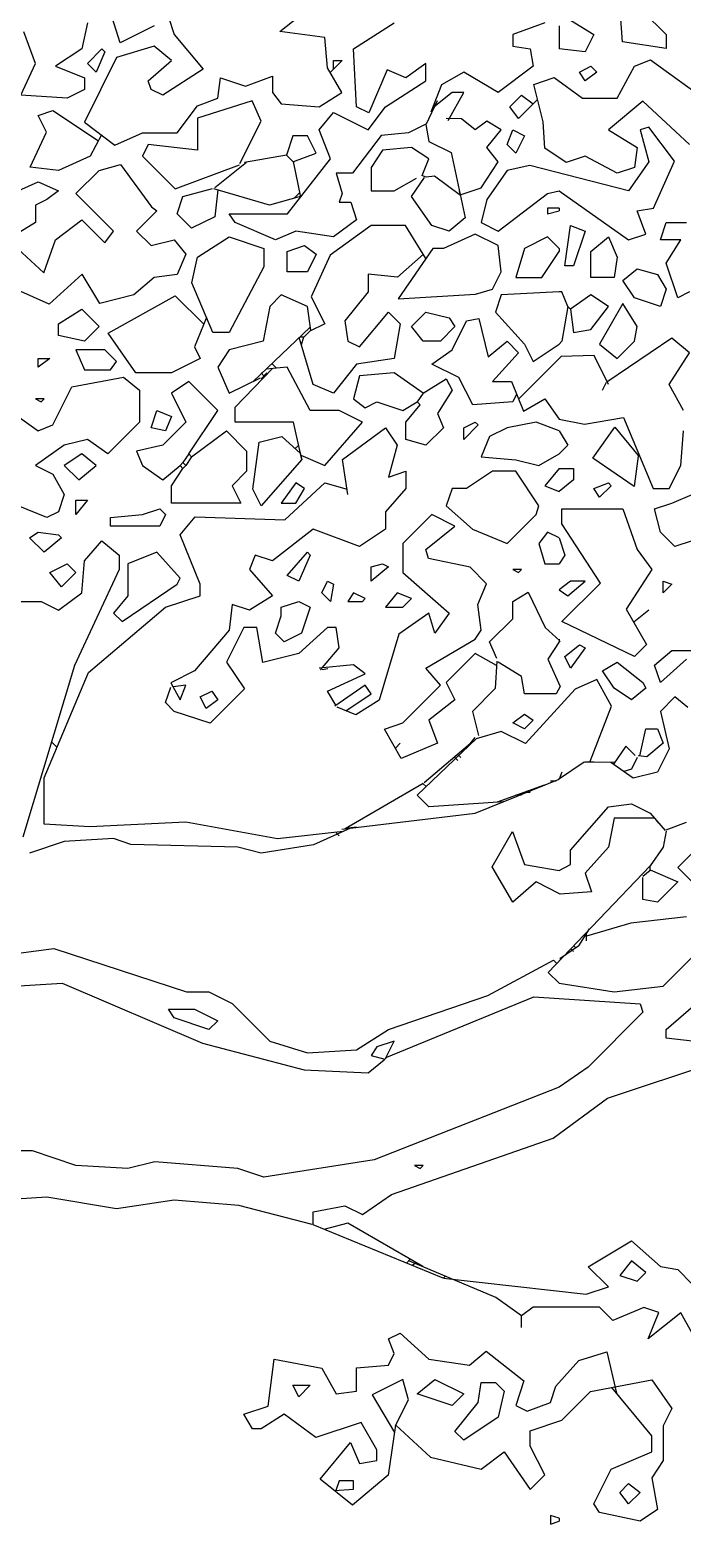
# Model space of a CAD drawing. Header units: millimetres. Extents: x 1211.91 to 1219.54, y 1029.16 to 1038.08.
# Drawn here: x 1217.454 to 1218.049, y 1033.852 to 1035.216 of the extents above; entities that cross this region are included whole.
import ezdxf

# ---------------------------------------------------------------- set-up
doc = ezdxf.new("R2010")
doc.units = ezdxf.units.MM
doc.header["$MEASUREMENT"] = 0
for name, color, linetype in [('Hojas01', 94, 'CONTINUOUS'), ('Hojas02', 62, 'CONTINUOUS'), ('Tronco', 34, 'CONTINUOUS')]:
    doc.layers.add(name, color=color, linetype=linetype)

msp = doc.modelspace()

# ---------------------------------------------------------------- linework, layer by layer
at = {"layer": 'Hojas01', "linetype": 'Continuous'}
for p, q in [((1217.536, 1035.2038), (1217.5196, 1035.2562)), ((1217.5801, 1035.2271), (1217.5854, 1035.2113)), ((1217.6817, 1035.2141), (1217.7089, 1035.2356)), ((1217.9944, 1035.2046), (1217.9919, 1035.2377)), ((1218.013, 1035.2324), (1218.0342, 1035.2113)), ((1217.5669, 1035.2192), (1217.536, 1035.2038)), ((1217.7226, 1035.2087), (1217.6817, 1035.2141)), ((1217.749, 1035.1981), (1217.786, 1035.2219)), ((1217.9233, 1035.2219), (1217.8942, 1035.2113)), ((1217.5669, 1035.2007), (1217.5326, 1035.1902)), ((1217.5827, 1035.1875), (1217.5669, 1035.2007)), ((1217.5854, 1035.2113), (1217.6118, 1035.1796)), ((1217.7252, 1035.1808), (1217.7226, 1035.2087)), ((1217.7517, 1035.1453), (1217.749, 1035.1981)), ((1217.8942, 1035.2113), (1217.8942, 1035.2007)), ((1217.8942, 1035.2007), (1217.9101, 1035.1981)), ((1217.9101, 1035.1981), (1217.9127, 1035.1823)), ((1218.0342, 1035.1986), (1217.9944, 1035.2046)), ((1218.0342, 1035.2113), (1218.0342, 1035.1986)), ((1217.5326, 1035.1902), (1217.5033, 1035.1314)), ((1217.5616, 1035.1691), (1217.5827, 1035.1875)), ((1217.7385, 1035.1875), (1217.7277, 1035.1767)), ((1217.7306, 1035.1796), (1217.7306, 1035.1875)), ((1217.7306, 1035.1875), (1217.7385, 1035.1875)), ((1217.815, 1035.1849), (1217.7966, 1035.1717)), ((1217.815, 1035.1691), (1217.815, 1035.1849)), ((1218.0051, 1035.1823), (1218.0198, 1035.1881)), ((1218.0198, 1035.1881), (1218.0738, 1035.1493)), ((1217.6118, 1035.1796), (1217.5748, 1035.1559)), ((1217.625, 1035.1532), (1217.6276, 1035.1717)), ((1217.6276, 1035.1717), (1217.6503, 1035.1642)), ((1217.6503, 1035.1642), (1217.6751, 1035.1734)), ((1217.6751, 1035.1734), (1217.6751, 1035.1585)), ((1217.7382, 1035.1584), (1217.7252, 1035.1808)), ((1217.7795, 1035.179), (1217.7629, 1035.1398)), ((1217.7966, 1035.1717), (1217.7795, 1035.179)), ((1217.8494, 1035.177), (1217.8293, 1035.1655)), ((1217.881, 1035.1585), (1217.8494, 1035.177)), ((1217.9127, 1035.1823), (1217.881, 1035.1585)), ((1217.9135, 1035.1658), (1217.9319, 1035.172)), ((1217.9319, 1035.172), (1217.9579, 1035.1532)), ((1217.9893, 1035.1532), (1218.0051, 1035.1823)), ((1217.5642, 1035.1611), (1217.5616, 1035.1691)), ((1217.5748, 1035.1559), (1217.5642, 1035.1611)), ((1217.6751, 1035.1585), (1217.683, 1035.1479)), ((1217.7174, 1035.1453), (1217.7382, 1035.1584)), ((1217.7781, 1035.1453), (1217.815, 1035.1691)), ((1217.8293, 1035.1655), (1217.8193, 1035.1404)), ((1217.8388, 1035.1585), (1217.8209, 1035.1441)), ((1217.8351, 1035.1328), (1217.8494, 1035.1585)), ((1217.8494, 1035.1585), (1217.8388, 1035.1585)), ((1217.9218, 1035.1317), (1217.9135, 1035.1658)), ((1217.5879, 1035.1215), (1217.6064, 1035.1462)), ((1217.6064, 1035.1462), (1217.625, 1035.1532)), ((1217.6565, 1035.1508), (1217.6065, 1035.135)), ((1217.6646, 1035.1321), (1217.6565, 1035.1508)), ((1217.683, 1035.1479), (1217.7174, 1035.1453)), ((1217.7629, 1035.1398), (1217.7517, 1035.1453)), ((1217.7622, 1035.1242), (1217.7781, 1035.1453)), ((1217.8252, 1035.1507), (1217.8152, 1035.1296)), ((1217.8916, 1035.1453), (1217.9022, 1035.1559)), ((1217.8995, 1035.1347), (1217.8916, 1035.1453)), ((1217.9168, 1035.152), (1217.8995, 1035.1347)), ((1217.9022, 1035.1559), (1217.9127, 1035.1479)), ((1217.9579, 1035.1532), (1217.9893, 1035.1532)), ((1218.013, 1035.1506), (1217.9814, 1035.1242)), ((1218.0553, 1035.111), (1218.013, 1035.1506)), ((1217.4613, 1035.1374), (1217.4747, 1035.1419)), ((1217.4689, 1035.1222), (1217.4613, 1035.1374)), ((1217.4747, 1035.1419), (1217.5161, 1035.1143)), ((1217.5033, 1035.1314), (1217.5311, 1035.1103)), ((1217.6065, 1035.135), (1217.6065, 1035.1057)), ((1217.6453, 1035.0936), (1217.6646, 1035.1321)), ((1217.7174, 1035.1242), (1217.7306, 1035.14)), ((1217.7306, 1035.14), (1217.7622, 1035.1242)), ((1217.8473, 1035.1343), (1217.8335, 1035.1347)), ((1217.8599, 1035.1242), (1217.8473, 1035.1343)), ((1217.8705, 1035.1321), (1217.8599, 1035.1242)), ((1217.8837, 1035.1242), (1217.8705, 1035.1321)), ((1217.9233, 1035.1076), (1217.9218, 1035.1317)), ((1217.4539, 1035.0901), (1217.4689, 1035.1222)), ((1217.519, 1035.1196), (1217.5085, 1035.1003)), ((1217.5311, 1035.1103), (1217.5563, 1035.1215)), ((1217.5563, 1035.1215), (1217.5879, 1035.1215)), ((1217.6936, 1035.1189), (1217.6877, 1035.1011)), ((1217.7068, 1035.1189), (1217.6936, 1035.1189)), ((1217.7147, 1035.1031), (1217.7068, 1035.1189)), ((1217.7279, 1035.0977), (1217.7174, 1035.1242)), ((1217.7741, 1035.119), (1217.7481, 1035.0846)), ((1217.7992, 1035.1215), (1217.7741, 1035.119)), ((1217.815, 1035.1295), (1217.7992, 1035.1215)), ((1217.815, 1035.1292), (1217.8177, 1035.1136)), ((1217.8705, 1035.1083), (1217.8837, 1035.1242)), ((1217.9814, 1035.1242), (1218.0078, 1035.1083)), ((1218.0183, 1035.1268), (1218.0104, 1035.1242)), ((1218.0104, 1035.1242), (1218.0183, 1035.0951)), ((1218.0417, 1035.0957), (1218.0183, 1035.1268)), ((1217.5616, 1035.111), (1217.5563, 1035.1004)), ((1217.6065, 1035.1057), (1217.5616, 1035.111)), ((1217.6936, 1035.0951), (1217.7147, 1035.1031)), ((1217.7754, 1035.1057), (1217.7649, 1035.0899)), ((1217.8018, 1035.1083), (1217.7754, 1035.1057)), ((1217.8177, 1035.0978), (1217.8018, 1035.1083)), ((1217.8177, 1035.1136), (1217.8381, 1035.1035)), ((1217.8381, 1035.1035), (1217.8509, 1035.0441)), ((1217.881, 1035.0951), (1217.8705, 1035.1083)), ((1217.943, 1035.0946), (1217.9233, 1035.1076)), ((1218.0078, 1035.1083), (1218.0051, 1035.0899)), ((1217.4798, 1035.0872), (1217.4539, 1035.0901)), ((1217.5085, 1035.1003), (1217.4798, 1035.0872)), ((1217.5167, 1035.0872), (1217.5363, 1035.0928)), ((1217.5363, 1035.0928), (1217.5645, 1035.0541)), ((1217.5563, 1035.1004), (1217.5862, 1035.0706)), ((1217.5862, 1035.0706), (1217.6448, 1035.0925)), ((1217.6514, 1035.0946), (1217.6223, 1035.0714)), ((1217.6877, 1035.1011), (1217.6495, 1035.0944)), ((1217.6944, 1035.0944), (1217.6877, 1035.1011)), ((1217.6886, 1035.0476), (1217.7279, 1035.0977)), ((1217.7007, 1035.0629), (1217.6941, 1035.0954)), ((1217.7649, 1035.0899), (1217.7649, 1035.0687)), ((1217.8116, 1035.0826), (1217.8177, 1035.0978)), ((1217.8652, 1035.0714), (1217.881, 1035.0951)), ((1217.9098, 1035.0918), (1217.889, 1035.0872)), ((1217.9998, 1035.0687), (1217.9098, 1035.0918)), ((1217.9602, 1035.1004), (1217.943, 1035.0946)), ((1217.9893, 1035.0846), (1217.9602, 1035.1004)), ((1218.0051, 1035.0899), (1217.9893, 1035.0846)), ((1218.0183, 1035.0951), (1217.9998, 1035.0687)), ((1218.0225, 1035.0528), (1218.0417, 1035.0957)), ((1217.4956, 1035.0661), (1217.5167, 1035.0872)), ((1217.7481, 1035.0846), (1217.7332, 1035.0846)), ((1217.7332, 1035.0846), (1217.7385, 1035.0661)), ((1217.786, 1035.0687), (1217.8063, 1035.0801)), ((1217.8018, 1035.0635), (1217.8135, 1035.0809)), ((1217.8153, 1035.0812), (1217.8112, 1035.0827)), ((1217.8228, 1035.0821), (1217.8153, 1035.0812)), ((1217.8466, 1035.0643), (1217.8228, 1035.0821)), ((1217.889, 1035.0872), (1217.8705, 1035.0608)), ((1217.5299, 1035.0318), (1217.4956, 1035.0661)), ((1217.588, 1035.0476), (1217.5933, 1035.0635)), ((1217.5933, 1035.0635), (1217.6202, 1035.0709)), ((1217.6721, 1035.0555), (1217.6213, 1035.0705)), ((1217.6251, 1035.0694), (1217.6223, 1035.045)), ((1217.7013, 1035.0637), (1217.6721, 1035.0555)), ((1217.6998, 1035.067), (1217.6947, 1035.0619)), ((1217.7385, 1035.0661), (1217.7358, 1035.0582)), ((1217.7649, 1035.0687), (1217.786, 1035.0687)), ((1217.8203, 1035.0371), (1217.8018, 1035.0635)), ((1217.8467, 1035.0635), (1217.8457, 1035.0685)), ((1217.8463, 1035.065), (1217.8652, 1035.0714)), ((1217.881, 1035.0318), (1217.9259, 1035.0661)), ((1217.9259, 1035.0661), (1217.9365, 1035.0687)), ((1217.9365, 1035.0687), (1217.9998, 1035.0239)), ((1217.5695, 1035.0503), (1217.551, 1035.0318)), ((1217.5645, 1035.0541), (1217.5695, 1035.0503)), ((1217.7358, 1035.0582), (1217.7464, 1035.0582)), ((1217.7464, 1035.0582), (1217.7517, 1035.0423)), ((1217.8705, 1035.0608), (1217.8652, 1035.0397)), ((1218.0078, 1035.0503), (1218.0225, 1035.0528)), ((1218.0157, 1035.0291), (1218.0078, 1035.0503)), ((1217.4771, 1035.0239), (1217.5009, 1035.0423)), ((1217.5009, 1035.0423), (1217.522, 1035.0212)), ((1217.6012, 1035.0344), (1217.588, 1035.0476)), ((1217.6223, 1035.045), (1217.6012, 1035.0344)), ((1217.6408, 1035.0397), (1217.6355, 1035.0476)), ((1217.6355, 1035.0476), (1217.6886, 1035.0476)), ((1217.6778, 1035.0239), (1217.6408, 1035.0397)), ((1217.7649, 1035.0371), (1217.7277, 1035.0099)), ((1217.7517, 1035.0423), (1217.7306, 1035.0265)), ((1217.7964, 1035.0371), (1217.7649, 1035.0371)), ((1217.815, 1035.007), (1217.7964, 1035.0371)), ((1217.8362, 1035.0318), (1217.8203, 1035.0371)), ((1217.8509, 1035.0441), (1217.8362, 1035.0318)), ((1217.8652, 1035.0397), (1217.881, 1035.0318)), ((1218.0289, 1035.0239), (1218.0342, 1035.0397)), ((1218.0342, 1035.0397), (1218.0526, 1035.0397)), ((1217.4662, 1034.9938), (1217.4771, 1035.0239)), ((1217.522, 1035.0212), (1217.5299, 1035.0318)), ((1217.551, 1035.0318), (1217.5642, 1035.0186)), ((1217.5642, 1035.0186), (1217.5854, 1035.0239)), ((1217.5854, 1035.0239), (1217.5959, 1035.0107)), ((1217.6065, 1035.008), (1217.6355, 1035.0265)), ((1217.6355, 1035.0265), (1217.6672, 1035.0159)), ((1217.6962, 1035.0318), (1217.6778, 1035.0239)), ((1217.7306, 1035.0265), (1217.6962, 1035.0318)), ((1217.8599, 1035.0291), (1217.8309, 1035.0159)), ((1217.881, 1035.0186), (1217.8599, 1035.0291)), ((1217.9998, 1035.0239), (1218.0157, 1035.0291)), ((1218.0474, 1035.0239), (1218.0289, 1035.0239)), ((1218.0342, 1035.0027), (1218.0474, 1035.0239)), ((1217.4427, 1035.0158), (1217.4662, 1034.9938)), ((1217.5959, 1035.0107), (1217.588, 1034.9922)), ((1217.6013, 1034.9848), (1217.6065, 1035.008)), ((1217.6672, 1035.0159), (1217.6672, 1034.9994)), ((1217.7277, 1035.0099), (1217.7102, 1034.972)), ((1217.8127, 1035.0109), (1217.7889, 1034.9897)), ((1217.8212, 1035.0159), (1217.7897, 1034.9699)), ((1217.8309, 1035.0159), (1217.8212, 1035.0159)), ((1217.8837, 1034.9948), (1217.881, 1035.0186)), ((1217.6672, 1034.9994), (1217.6354, 1034.9394)), ((1217.8758, 1034.979), (1217.8837, 1034.9948)), ((1218.0447, 1034.9711), (1218.0342, 1035.0027)), ((1217.5014, 1034.9927), (1217.4712, 1034.9651)), ((1217.5173, 1034.9659), (1217.5014, 1034.9927)), ((1217.5669, 1034.9895), (1217.5484, 1034.9737)), ((1217.588, 1034.9922), (1217.5669, 1034.9895)), ((1217.6205, 1034.9394), (1217.6013, 1034.9848)), ((1217.7889, 1034.9897), (1217.7622, 1034.9927)), ((1217.7622, 1034.9927), (1217.7622, 1034.9763)), ((1217.4712, 1034.9651), (1217.4425, 1034.9781)), ((1217.5484, 1034.9737), (1217.5173, 1034.9659)), ((1217.5249, 1034.9386), (1217.5863, 1034.9728)), ((1217.5863, 1034.9728), (1217.6122, 1034.9469)), ((1217.683, 1034.9737), (1217.6724, 1034.963)), ((1217.7068, 1034.9631), (1217.683, 1034.9737)), ((1217.7102, 1034.972), (1217.7226, 1034.9473)), ((1217.7622, 1034.9763), (1217.7411, 1034.9499)), ((1217.7897, 1034.9699), (1217.8601, 1034.9744)), ((1217.8601, 1034.9744), (1217.8758, 1034.979)), ((1218.0553, 1034.9763), (1218.0447, 1034.9711)), ((1217.6147, 1034.9531), (1217.6037, 1034.9263)), ((1217.6724, 1034.963), (1217.6665, 1034.9313)), ((1217.71, 1034.9415), (1217.7068, 1034.9631)), ((1217.7543, 1034.9262), (1217.7807, 1034.9579)), ((1217.7807, 1034.9579), (1217.7913, 1034.9473)), ((1217.6354, 1034.9394), (1217.6205, 1034.9394)), ((1217.7094, 1034.9443), (1217.6572, 1034.8945)), ((1217.7039, 1034.9354), (1217.7089, 1034.9404)), ((1217.7226, 1034.9473), (1217.7089, 1034.9404)), ((1217.7411, 1034.9499), (1217.7438, 1034.9315)), ((1217.7913, 1034.9473), (1217.786, 1034.9156)), ((1217.8388, 1034.9235), (1217.852, 1034.9499)), ((1217.852, 1034.9499), (1217.8632, 1034.9522)), ((1217.8632, 1034.9522), (1217.8718, 1034.9172)), ((1217.5504, 1034.9024), (1217.5249, 1034.9386)), ((1217.6037, 1034.9263), (1217.6091, 1034.9156)), ((1217.6665, 1034.9313), (1217.6355, 1034.9235)), ((1217.7121, 1034.8919), (1217.6994, 1034.9348)), ((1217.7002, 1034.9354), (1217.7039, 1034.9354)), ((1217.7014, 1034.928), (1217.7035, 1034.9354)), ((1217.7438, 1034.9315), (1217.7543, 1034.9262)), ((1217.8718, 1034.9172), (1217.889, 1034.9315)), ((1217.889, 1034.9315), (1217.8995, 1034.9209)), ((1218.0393, 1034.9341), (1217.9799, 1034.894)), ((1218.0553, 1034.9209), (1218.0393, 1034.9341)), ((1217.6091, 1034.9156), (1217.5827, 1034.9024)), ((1217.6355, 1034.9235), (1217.625, 1034.9077)), ((1217.786, 1034.9156), (1217.7517, 1034.9103)), ((1217.8203, 1034.9103), (1217.8388, 1034.9235)), ((1217.8995, 1034.9209), (1217.8758, 1034.8945)), ((1217.9382, 1034.9173), (1217.8994, 1034.8785)), ((1217.9684, 1034.9184), (1217.9382, 1034.9173)), ((1217.9814, 1034.8919), (1217.9684, 1034.9184)), ((1218.0368, 1034.8919), (1218.0553, 1034.9209)), ((1217.39, 1034.8998), (1217.4613, 1034.8496)), ((1217.4919, 1034.8898), (1217.539, 1034.8987)), ((1217.539, 1034.8987), (1217.5537, 1034.8866)), ((1217.5827, 1034.9024), (1217.5504, 1034.9024)), ((1217.625, 1034.9077), (1217.6355, 1034.8839)), ((1217.6355, 1034.8839), (1217.6639, 1034.8978)), ((1217.6408, 1034.8711), (1217.6749, 1034.9065)), ((1217.6698, 1034.9024), (1217.6646, 1034.8971)), ((1217.6672, 1034.8998), (1217.6646, 1034.9024)), ((1217.6883, 1034.9078), (1217.6692, 1034.906)), ((1217.6786, 1034.9069), (1217.6745, 1034.911)), ((1217.7094, 1034.8681), (1217.6883, 1034.9078)), ((1217.7517, 1034.9103), (1217.7306, 1034.8839)), ((1217.8449, 1034.8981), (1217.8203, 1034.9103)), ((1217.8579, 1034.8733), (1217.8449, 1034.8981)), ((1217.4745, 1034.8549), (1217.4919, 1034.8898)), ((1217.5537, 1034.8866), (1217.5537, 1034.8575)), ((1217.7306, 1034.8839), (1217.7121, 1034.8919)), ((1217.8758, 1034.8945), (1217.8929, 1034.8945)), ((1217.8929, 1034.8945), (1217.9039, 1034.8676)), ((1217.9761, 1034.8866), (1217.9798, 1034.8941)), ((1218.05, 1034.8681), (1218.0368, 1034.8919)), ((1217.6408, 1034.8575), (1217.6408, 1034.8711)), ((1217.8942, 1034.876), (1217.8579, 1034.8733)), ((1217.8977, 1034.8829), (1217.8942, 1034.876)), ((1217.9039, 1034.8676), (1217.9233, 1034.8787)), ((1217.9233, 1034.8787), (1217.9365, 1034.8602)), ((1217.5537, 1034.8575), (1217.5246, 1034.8285)), ((1217.694, 1034.8575), (1217.6408, 1034.8575)), ((1217.7017, 1034.8234), (1217.694, 1034.8575)), ((1217.7358, 1034.8681), (1217.7094, 1034.8681)), ((1217.7226, 1034.8179), (1217.757, 1034.8575)), ((1217.757, 1034.8575), (1217.7358, 1034.8681)), ((1217.9365, 1034.8602), (1217.9595, 1034.8556)), ((1217.9595, 1034.8556), (1217.9952, 1034.8616)), ((1217.9952, 1034.8616), (1218.0223, 1034.7968)), ((1217.4613, 1034.8496), (1217.4745, 1034.8549)), ((1217.6628, 1034.8393), (1217.6836, 1034.8445)), ((1217.6836, 1034.8445), (1217.7005, 1034.8288)), ((1217.7387, 1034.8234), (1217.7781, 1034.8523)), ((1217.7781, 1034.8523), (1217.7886, 1034.8364)), ((1217.9672, 1034.8245), (1217.9872, 1034.8529)), ((1217.9872, 1034.8529), (1218.0087, 1034.8271)), ((1218.0474, 1034.8179), (1218.05, 1034.8496)), ((1217.485, 1034.8364), (1217.4586, 1034.8179)), ((1217.5062, 1034.8417), (1217.485, 1034.8364)), ((1217.5246, 1034.8285), (1217.5062, 1034.8417)), ((1217.6569, 1034.7964), (1217.6628, 1034.8393)), ((1217.6988, 1034.8363), (1217.6957, 1034.8333)), ((1217.6999, 1034.8307), (1217.7017, 1034.8232)), ((1217.7886, 1034.8364), (1217.7807, 1034.8074)), ((1217.4586, 1034.8179), (1217.4745, 1034.81)), ((1217.7017, 1034.8234), (1217.6646, 1034.781)), ((1217.7007, 1034.8273), (1217.7226, 1034.8179)), ((1217.7438, 1034.7915), (1217.7387, 1034.8234)), ((1218.0049, 1034.7987), (1217.9672, 1034.8245)), ((1218.009, 1034.8288), (1218.0049, 1034.7987)), ((1218.0368, 1034.7968), (1218.0474, 1034.8179)), ((1217.4745, 1034.81), (1217.485, 1034.7915)), ((1217.7807, 1034.8074), (1217.7966, 1034.8127)), ((1217.7966, 1034.8127), (1217.7966, 1034.7968)), ((1217.485, 1034.7915), (1217.4798, 1034.7757)), ((1217.6646, 1034.781), (1217.6569, 1034.7964)), ((1217.6861, 1034.7682), (1217.7226, 1034.8021)), ((1217.7226, 1034.8021), (1217.7431, 1034.7963)), ((1217.7966, 1034.7968), (1217.7781, 1034.7757)), ((1218.0223, 1034.7968), (1218.0368, 1034.7968)), ((1217.4692, 1034.7704), (1217.4428, 1034.781)), ((1217.4798, 1034.7757), (1217.4692, 1034.7704)), ((1217.7781, 1034.7757), (1217.7781, 1034.7599)), ((1217.9391, 1034.7783), (1217.9946, 1034.7783)), ((1217.9391, 1034.7647), (1217.9391, 1034.7783)), ((1217.9946, 1034.7783), (1218.0078, 1034.7414)), ((1217.5906, 1034.7546), (1217.6044, 1034.771)), ((1217.6044, 1034.771), (1217.6861, 1034.7682)), ((1217.8203, 1034.7731), (1217.7939, 1034.7467)), ((1217.815, 1034.7414), (1217.8414, 1034.7625)), ((1217.8414, 1034.7625), (1217.8203, 1034.7731)), ((1217.9741, 1034.7104), (1217.9391, 1034.7647)), ((1217.5035, 1034.7308), (1217.5194, 1034.7493)), ((1217.5194, 1034.7493), (1217.5352, 1034.7361)), ((1217.6091, 1034.7097), (1217.5906, 1034.7546)), ((1217.7121, 1034.7599), (1217.6751, 1034.7308)), ((1217.7543, 1034.744), (1217.7121, 1034.7599)), ((1217.7781, 1034.7599), (1217.7543, 1034.744)), ((1217.6593, 1034.7361), (1217.654, 1034.7229)), ((1217.6751, 1034.7308), (1217.6593, 1034.7361)), ((1217.7939, 1034.7467), (1217.7939, 1034.7203)), ((1217.8172, 1034.7329), (1217.815, 1034.7414)), ((1218.0078, 1034.7414), (1218.021, 1034.7229)), ((1217.5009, 1034.7018), (1217.5035, 1034.7308)), ((1217.654, 1034.7229), (1217.6751, 1034.6991)), ((1217.8552, 1034.725), (1217.8172, 1034.7329)), ((1217.8702, 1034.71), (1217.8552, 1034.725)), ((1218.021, 1034.7229), (1217.9977, 1034.6869)), ((1217.6091, 1034.6991), (1217.6091, 1034.7097)), ((1217.7939, 1034.7203), (1217.8362, 1034.6833)), ((1217.8623, 1034.6911), (1217.8702, 1034.71)), ((1217.9391, 1034.6754), (1217.9741, 1034.7104)), ((1217.4375, 1034.6939), (1217.4639, 1034.6939)), ((1217.4639, 1034.6939), (1217.4798, 1034.6859)), ((1217.4798, 1034.6859), (1217.5009, 1034.7018)), ((1217.6751, 1034.6991), (1217.654, 1034.6859)), ((1217.8942, 1034.6939), (1217.9081, 1034.7022)), ((1217.8942, 1034.678), (1217.8942, 1034.6939)), ((1217.9081, 1034.7022), (1217.9237, 1034.67)), ((1217.6382, 1034.6912), (1217.6355, 1034.6675)), ((1217.654, 1034.6859), (1217.6382, 1034.6912)), ((1217.8177, 1034.6833), (1217.7901, 1034.664)), ((1217.823, 1034.6648), (1217.8177, 1034.6833)), ((1217.8362, 1034.6833), (1217.823, 1034.6648)), ((1217.8652, 1034.6675), (1217.8623, 1034.6911)), ((1217.9977, 1034.6869), (1218.0161, 1034.6547)), ((1218.0183, 1034.6859), (1218.0046, 1034.6749)), ((1217.6355, 1034.6675), (1217.6038, 1034.6305)), ((1217.6487, 1034.6701), (1217.6329, 1034.6384)), ((1217.6606, 1034.6701), (1217.6487, 1034.6701)), ((1217.666, 1034.6382), (1217.6606, 1034.6701)), ((1217.7253, 1034.6701), (1217.6989, 1034.6463)), ((1217.7332, 1034.6701), (1217.7253, 1034.6701)), ((1217.7358, 1034.6516), (1217.7332, 1034.6701)), ((1217.8599, 1034.6595), (1217.8652, 1034.6675)), ((1217.8731, 1034.6569), (1217.8942, 1034.678)), ((1217.9237, 1034.67), (1217.9371, 1034.658)), ((1218.0051, 1034.6437), (1217.9391, 1034.6754)), ((1217.7901, 1034.664), (1217.7724, 1034.6038)), ((1217.815, 1034.6331), (1217.8599, 1034.6595)), ((1217.8796, 1034.6417), (1217.8731, 1034.6569)), ((1217.9371, 1034.658), (1217.9261, 1034.6413)), ((1218.0161, 1034.6547), (1218.0051, 1034.6437)), ((1217.6989, 1034.6463), (1217.666, 1034.6382)), ((1217.7189, 1034.6313), (1217.7358, 1034.6516)), ((1217.8599, 1034.6463), (1217.8335, 1034.6199)), ((1217.8793, 1034.6353), (1217.8599, 1034.6463)), ((1217.8795, 1034.6393), (1217.8781, 1034.6144)), ((1217.9261, 1034.6413), (1217.9373, 1034.6162)), ((1218.0236, 1034.6358), (1218.0394, 1034.649)), ((1218.0526, 1034.6411), (1218.0289, 1034.6199)), ((1218.0394, 1034.649), (1218.0635, 1034.649)), ((1217.6038, 1034.6305), (1217.5823, 1034.6197)), ((1217.6329, 1034.6384), (1217.6493, 1034.614)), ((1217.7489, 1034.6359), (1217.7174, 1034.6331)), ((1217.7254, 1034.6322), (1217.7203, 1034.6314)), ((1217.7253, 1034.612), (1217.7596, 1034.6279)), ((1217.7596, 1034.6279), (1217.7489, 1034.6359)), ((1217.8282, 1034.6173), (1217.815, 1034.6331)), ((1217.9022, 1034.6252), (1217.881, 1034.6384)), ((1217.9048, 1034.6094), (1217.9022, 1034.6252)), ((1218.0289, 1034.6199), (1218.0236, 1034.6358)), ((1217.5774, 1034.6015), (1217.5822, 1034.6157)), ((1217.5823, 1034.6197), (1217.5906, 1034.6041)), ((1217.5959, 1034.6174), (1217.5843, 1034.616)), ((1217.5906, 1034.6041), (1217.5959, 1034.6174)), ((1217.6493, 1034.614), (1217.6181, 1034.5826)), ((1217.7329, 1034.5992), (1217.7253, 1034.612)), ((1217.7596, 1034.6173), (1217.7318, 1034.5984)), ((1217.7649, 1034.6094), (1217.7596, 1034.6173)), ((1217.7939, 1034.583), (1217.8282, 1034.6173)), ((1217.8335, 1034.6199), (1217.8414, 1034.6041)), ((1217.8781, 1034.6144), (1217.8573, 1034.5935)), ((1217.951, 1034.6139), (1217.9057, 1034.5641)), ((1217.9373, 1034.6162), (1217.9338, 1034.6094)), ((1217.9708, 1034.6226), (1217.951, 1034.6139)), ((1217.9844, 1034.5982), (1217.9708, 1034.6226)), ((1217.5854, 1034.5935), (1217.5774, 1034.6015)), ((1217.742, 1034.5941), (1217.7649, 1034.6094)), ((1217.7724, 1034.6038), (1217.7509, 1034.5904)), ((1217.8414, 1034.6041), (1217.8177, 1034.5856)), ((1217.9338, 1034.6094), (1217.9048, 1034.6094)), ((1217.9645, 1034.5471), (1217.9844, 1034.5982)), ((1218.0421, 1034.6067), (1218.0289, 1034.5935)), ((1218.054, 1034.5972), (1218.0421, 1034.6067)), ((1217.6181, 1034.5826), (1217.5854, 1034.5935)), ((1217.7509, 1034.5904), (1217.734, 1034.5975)), ((1217.8177, 1034.5856), (1217.8256, 1034.5645)), ((1217.8573, 1034.5935), (1217.8628, 1034.5714)), ((1218.0289, 1034.5935), (1218.0368, 1034.5592)), ((1217.7772, 1034.5774), (1217.7939, 1034.583)), ((1217.7923, 1034.5506), (1217.7772, 1034.5774)), ((1217.8837, 1034.5751), (1217.8607, 1034.5685)), ((1217.9057, 1034.5641), (1217.8837, 1034.5751)), ((1218.0101, 1034.5528), (1218.0157, 1034.5777)), ((1218.0157, 1034.5777), (1218.0262, 1034.5777)), ((1218.0262, 1034.5777), (1218.0315, 1034.5645)), ((1217.7913, 1034.5645), (1217.7871, 1034.5599)), ((1217.8256, 1034.5645), (1217.7923, 1034.5506)), ((1217.8523, 1034.5603), (1217.8599, 1034.5698)), ((1217.9972, 1034.5619), (1217.9861, 1034.5452)), ((1218.0058, 1034.5533), (1217.9972, 1034.5619)), ((1218.0315, 1034.5645), (1218.0165, 1034.552)), ((1218.0368, 1034.5592), (1218.0262, 1034.5381)), ((1217.9592, 1034.5471), (1217.936, 1034.5314)), ((1217.9872, 1034.5468), (1217.9592, 1034.5471)), ((1217.9682, 1034.5471), (1217.9602, 1034.5471)), ((1218.0039, 1034.5326), (1217.9837, 1034.5469)), ((1218.0078, 1034.5513), (1218.0025, 1034.5407)), ((1218.0165, 1034.552), (1218.0086, 1034.5529)), ((1218.0025, 1034.5407), (1217.9956, 1034.5385)), ((1218.0262, 1034.5381), (1218.0039, 1034.5326)), ((1217.947, 1034.4668), (1217.9814, 1034.5064)), ((1217.9814, 1034.5064), (1218.0025, 1034.5091)), ((1218.0025, 1034.5091), (1218.0194, 1034.5006)), ((1217.9866, 1034.4959), (1217.9814, 1034.4695)), ((1218.0236, 1034.4959), (1217.9866, 1034.4959)), ((1218.0194, 1034.5006), (1218.0332, 1034.4849)), ((1218.0274, 1034.4916), (1218.0249, 1034.4944)), ((1218.0342, 1034.4853), (1218.0528, 1034.4923)), ((1217.8755, 1034.4515), (1217.8938, 1034.4839)), ((1217.8938, 1034.4839), (1217.9048, 1034.4536)), ((1218.034, 1034.4841), (1218.0315, 1034.4695)), ((1217.947, 1034.4536), (1217.947, 1034.4668)), ((1217.9814, 1034.4695), (1217.9602, 1034.4457)), ((1218.0315, 1034.4695), (1218.0194, 1034.4526)), ((1217.8942, 1034.4193), (1217.8755, 1034.4515)), ((1217.9048, 1034.4536), (1217.9365, 1034.4483)), ((1218.0194, 1034.4526), (1217.9266, 1034.3553)), ((1217.9365, 1034.4483), (1217.947, 1034.4536)), ((1218.013, 1034.4431), (1218.0196, 1034.4486)), ((1218.0196, 1034.4486), (1218.0196, 1034.4528)), ((1218.0196, 1034.4489), (1218.0447, 1034.4378)), ((1217.9154, 1034.4378), (1217.8942, 1034.4193)), ((1217.9373, 1034.4268), (1217.9154, 1034.4378)), ((1217.9602, 1034.4457), (1217.9659, 1034.4287)), ((1218.013, 1034.4219), (1218.013, 1034.442)), ((1218.0447, 1034.4378), (1218.0262, 1034.4193)), ((1217.9659, 1034.4287), (1217.9373, 1034.4268)), ((1218.0262, 1034.4193), (1218.013, 1034.4219)), ((1217.9546, 1034.3796), (1217.9643, 1034.3949)), ((1218.0018, 1034.4003), (1217.9616, 1034.3883)), ((1218.0526, 1034.4061), (1218.0018, 1034.4003)), ((1217.9546, 1034.3796), (1217.937, 1034.3678)), ((1217.9518, 1034.3776), (1217.9498, 1034.3796)), ((1217.9616, 1034.3842), (1217.9616, 1034.3918)), ((1218.0315, 1034.3427), (1218.0685, 1034.3797)), ((1217.9312, 1034.3665), (1217.9344, 1034.3633)), ((1217.9391, 1034.3691), (1217.9373, 1034.3664)), ((1217.9497, 1034.3744), (1217.947, 1034.3771)), ((1217.9266, 1034.3553), (1217.9365, 1034.3454)), ((1217.9365, 1034.3454), (1217.9866, 1034.3375)), ((1217.9866, 1034.3375), (1218.0315, 1034.3427)), ((1218.0342, 1034.3031), (1218.0702, 1034.3344)), ((1218.0342, 1034.2952), (1218.0342, 1034.3031)), ((1218.0579, 1034.2926), (1218.0342, 1034.2952)), ((1217.963, 1034.0865), (1218.0026, 1034.1103)), ((1218.0026, 1034.1103), (1218.0289, 1034.0867)), ((1217.9814, 1034.0682), (1217.963, 1034.0865)), ((1218.0289, 1034.0867), (1218.0447, 1034.084)), ((1218.0447, 1034.084), (1218.0579, 1034.0708)), ((1217.961, 1034.0615), (1217.9814, 1034.0682)), ((1217.9855, 1034.0377), (1217.9734, 1034.0497)), ((1218.0138, 1034.0494), (1217.9855, 1034.0377)), ((1218.0273, 1034.045), (1218.0138, 1034.0494)), ((1218.0177, 1034.0207), (1218.0273, 1034.045)), ((1218.0474, 1034.0444), (1218.0177, 1034.0207)), ((1218.0579, 1034.0259), (1218.0474, 1034.0444)), ((1217.7807, 1034.0207), (1217.7913, 1034.0259)), ((1217.7913, 1034.0259), (1217.8177, 1034.0022)), ((1217.786, 1034.0075), (1217.7807, 1034.0207)), ((1217.671, 1033.9594), (1217.6764, 1034.0023)), ((1217.6764, 1034.0023), (1217.7201, 1033.994)), ((1217.7807, 1033.9969), (1217.786, 1034.0075)), ((1217.8177, 1034.0022), (1217.8546, 1033.9969)), ((1217.8546, 1033.9969), (1217.87, 1034.0097)), ((1217.87, 1034.0097), (1217.9044, 1033.9826)), ((1217.9336, 1033.9776), (1217.9544, 1034.0011)), ((1217.9544, 1034.0011), (1217.9799, 1034.0088)), ((1217.9799, 1034.0088), (1217.9889, 1033.9712)), ((1217.7201, 1033.994), (1217.7332, 1033.9705)), ((1217.7517, 1033.9943), (1217.7807, 1033.9969)), ((1217.7517, 1033.9731), (1217.7517, 1033.9943)), ((1217.7332, 1033.9705), (1217.7517, 1033.9731)), ((1217.7939, 1033.9837), (1217.7658, 1033.9697)), ((1217.7992, 1033.9652), (1217.7939, 1033.9837)), ((1217.9044, 1033.9826), (1217.8969, 1033.9599)), ((1217.9286, 1033.9626), (1217.9336, 1033.9776)), ((1217.9389, 1033.9465), (1217.965, 1033.9726)), ((1217.965, 1033.9726), (1218.0211, 1033.9834)), ((1218.021, 1033.9324), (1217.9845, 1033.9763)), ((1218.0211, 1033.9834), (1218.0394, 1033.9573)), ((1217.6487, 1033.952), (1217.671, 1033.9594)), ((1217.7658, 1033.9697), (1217.7863, 1033.9354)), ((1217.7872, 1033.9417), (1217.7992, 1033.9652)), ((1217.8969, 1033.9599), (1217.9074, 1033.9547)), ((1217.9074, 1033.9547), (1217.9286, 1033.9626)), ((1218.0394, 1033.9573), (1218.0315, 1033.9415)), ((1217.6566, 1033.9388), (1217.6487, 1033.952)), ((1217.6856, 1033.952), (1217.6646, 1033.9388)), ((1217.7146, 1033.9309), (1217.6856, 1033.952)), ((1217.7559, 1033.9446), (1217.7146, 1033.9309)), ((1217.7702, 1033.9196), (1217.7559, 1033.9446)), ((1217.9101, 1033.9367), (1217.9389, 1033.9465)), ((1217.6646, 1033.9388), (1217.6566, 1033.9388)), ((1217.7873, 1033.9421), (1217.7806, 1033.8965)), ((1217.7875, 1033.942), (1217.819, 1033.9127)), ((1217.9101, 1033.923), (1217.9101, 1033.9367)), ((1218.021, 1033.9177), (1218.021, 1033.9324)), ((1218.0315, 1033.9415), (1218.0315, 1033.9098)), ((1217.7186, 1033.8926), (1217.7461, 1033.9263)), ((1217.7461, 1033.9263), (1217.7543, 1033.9071)), ((1217.7702, 1033.9098), (1217.7702, 1033.9196)), ((1217.8652, 1033.9019), (1217.8862, 1033.9176)), ((1217.8862, 1033.9176), (1217.91, 1033.8833)), ((1217.9233, 1033.8966), (1217.9101, 1033.923)), ((1217.984, 1033.9019), (1218.021, 1033.9177)), ((1217.7543, 1033.9071), (1217.7702, 1033.9098)), ((1217.819, 1033.9127), (1217.8652, 1033.9019)), ((1218.0315, 1033.9098), (1218.021, 1033.8939)), ((1217.7479, 1033.8691), (1217.7186, 1033.8926)), ((1217.7358, 1033.8913), (1217.7329, 1033.8825)), ((1217.749, 1033.8913), (1217.7358, 1033.8913)), ((1217.7806, 1033.8965), (1217.7479, 1033.8691)), ((1217.749, 1033.8836), (1217.749, 1033.8913)), ((1217.91, 1033.8833), (1217.9233, 1033.8966)), ((1217.9682, 1033.8702), (1217.984, 1033.9019)), ((1218.021, 1033.8939), (1218.0262, 1033.8649)), ((1217.7314, 1033.8823), (1217.749, 1033.8836)), ((1217.9734, 1033.8623), (1217.9682, 1033.8702)), ((1218.0104, 1033.8543), (1217.9734, 1033.8623)), ((1218.0262, 1033.8649), (1218.0104, 1033.8543))]:
    msp.add_line(p, q, dxfattribs=at)
at = {"layer": 'Hojas02', "linetype": 'Continuous'}
for p, q in [((1217.4586, 1035.1849), (1217.4481, 1035.2139)), ((1217.5062, 1035.2219), (1217.5009, 1035.1981)), ((1217.9365, 1035.2192), (1217.9365, 1035.1981)), ((1217.947, 1035.2245), (1217.9682, 1035.2113)), ((1217.5009, 1035.1981), (1217.4771, 1035.1823)), ((1217.5062, 1035.1849), (1217.5194, 1035.1981)), ((1217.5194, 1035.1981), (1217.522, 1035.1955)), ((1217.9602, 1035.1955), (1217.9365, 1035.1981)), ((1217.9682, 1035.2113), (1217.9602, 1035.1955)), ((1217.4454, 1035.1559), (1217.4586, 1035.1849)), ((1217.5141, 1035.177), (1217.5062, 1035.1849)), ((1217.522, 1035.1955), (1217.5141, 1035.177)), ((1217.4771, 1035.1823), (1217.5035, 1035.1717)), ((1217.5035, 1035.1717), (1217.5035, 1035.1611)), ((1217.955, 1035.177), (1217.9655, 1035.1823)), ((1217.9602, 1035.1691), (1217.955, 1035.177)), ((1217.9708, 1035.177), (1217.9602, 1035.1691)), ((1217.9655, 1035.1823), (1217.9708, 1035.177)), ((1217.5035, 1035.1611), (1217.4877, 1035.1532)), ((1217.4877, 1035.1532), (1217.4454, 1035.1559)), ((1217.889, 1035.111), (1217.8942, 1035.1242)), ((1217.8942, 1035.1242), (1217.9048, 1035.1189)), ((1217.9048, 1035.1189), (1217.8969, 1035.1031)), ((1217.8969, 1035.1031), (1217.889, 1035.111)), ((1217.4375, 1035.0661), (1217.4613, 1035.0767)), ((1217.4613, 1035.0767), (1217.4798, 1035.0687)), ((1217.4798, 1035.0687), (1217.4692, 1035.0608)), ((1217.4692, 1035.0608), (1217.4586, 1035.0555)), ((1217.4586, 1035.0555), (1217.4586, 1035.0397)), ((1217.9365, 1035.0529), (1217.9259, 1035.0529)), ((1217.9259, 1035.0529), (1217.9259, 1035.0476)), ((1217.9259, 1035.0476), (1217.9365, 1035.0503)), ((1217.9365, 1035.0529), (1217.9365, 1035.0503)), ((1217.9365, 1035.0529), (1217.9365, 1035.0503)), ((1217.4586, 1035.0397), (1217.4243, 1035.0186)), ((1217.9418, 1035.0001), (1217.947, 1035.0371)), ((1217.947, 1035.0371), (1217.9602, 1035.0318)), ((1217.9259, 1035.0265), (1217.9048, 1035.0159)), ((1217.9365, 1035.0159), (1217.9259, 1035.0265)), ((1217.9602, 1035.0318), (1217.9497, 1035.0001)), ((1217.9655, 1035.0133), (1217.9814, 1035.0265)), ((1217.9814, 1035.0265), (1217.9893, 1035.008)), ((1217.6883, 1035.0133), (1217.7042, 1035.0186)), ((1217.6883, 1034.9948), (1217.6883, 1035.0133)), ((1217.7042, 1035.0186), (1217.7147, 1035.0107)), ((1217.7147, 1035.0107), (1217.7068, 1034.9948)), ((1217.9048, 1035.0159), (1217.8969, 1034.9895)), ((1217.9206, 1034.9895), (1217.9365, 1035.0133)), ((1217.9365, 1035.0159), (1217.9365, 1035.0133)), ((1217.9365, 1035.0159), (1217.9365, 1035.0133)), ((1217.9655, 1034.9895), (1217.9655, 1035.0133)), ((1217.9893, 1035.008), (1217.9866, 1034.9895)), ((1217.7068, 1034.9948), (1217.6883, 1034.9948)), ((1217.9497, 1035.0001), (1217.9418, 1035.0001)), ((1217.9946, 1034.9869), (1218.0078, 1034.9975)), ((1218.0078, 1034.9975), (1218.0262, 1034.9922)), ((1217.8969, 1034.9895), (1217.9206, 1034.9895)), ((1217.9866, 1034.9895), (1217.9655, 1034.9895)), ((1218.0051, 1034.9711), (1217.9946, 1034.9869)), ((1218.0262, 1034.9922), (1218.0342, 1034.979)), ((1217.8837, 1034.9737), (1217.8784, 1034.9579)), ((1217.9365, 1034.9763), (1217.8837, 1034.9737)), ((1217.9391, 1034.9763), (1217.9365, 1034.9763)), ((1217.9444, 1034.9631), (1217.9391, 1034.9763)), ((1217.9655, 1034.9737), (1217.947, 1034.9605)), ((1217.9814, 1034.9631), (1217.9655, 1034.9737)), ((1218.0289, 1034.9631), (1218.0051, 1034.9711)), ((1218.0342, 1034.979), (1218.0289, 1034.9631)), ((1217.4798, 1034.9473), (1217.5009, 1034.9605)), ((1217.5009, 1034.9605), (1217.5167, 1034.9447)), ((1217.8018, 1034.9447), (1217.815, 1034.9579)), ((1217.815, 1034.9579), (1217.8362, 1034.9526)), ((1217.8362, 1034.9526), (1217.8414, 1034.9447)), ((1217.8784, 1034.9579), (1217.9048, 1034.9288)), ((1217.9444, 1034.9631), (1217.9391, 1034.9315)), ((1217.947, 1034.9605), (1217.9444, 1034.9631)), ((1217.947, 1034.9605), (1217.9497, 1034.9394)), ((1217.9655, 1034.942), (1217.9814, 1034.9631)), ((1217.9946, 1034.9658), (1217.9734, 1034.9288)), ((1218.0078, 1034.9447), (1217.9946, 1034.9658)), ((1217.4798, 1034.9367), (1217.4798, 1034.9473)), ((1217.5167, 1034.9447), (1217.5035, 1034.9315)), ((1217.8124, 1034.9315), (1217.8018, 1034.9447)), ((1217.8414, 1034.9447), (1217.8282, 1034.9315)), ((1217.9497, 1034.9394), (1217.9655, 1034.942)), ((1218.0051, 1034.9315), (1218.0078, 1034.9447)), ((1217.5035, 1034.9315), (1217.4798, 1034.9367)), ((1217.8282, 1034.9315), (1217.8124, 1034.9315)), ((1217.9048, 1034.9288), (1217.9127, 1034.913)), ((1217.9127, 1034.913), (1217.9365, 1034.9288)), ((1217.9391, 1034.9315), (1217.9365, 1034.9288)), ((1217.9734, 1034.9288), (1217.9893, 1034.9156)), ((1217.9893, 1034.9156), (1218.0051, 1034.9315)), ((1217.4718, 1034.9156), (1217.4613, 1034.9077)), ((1217.4613, 1034.9077), (1217.4613, 1034.9156)), ((1217.4613, 1034.9156), (1217.4718, 1034.9156)), ((1217.5035, 1034.9235), (1217.4956, 1034.9235)), ((1217.4956, 1034.9235), (1217.5035, 1034.9051)), ((1217.522, 1034.9235), (1217.5035, 1034.9235)), ((1217.5326, 1034.913), (1217.522, 1034.9235)), ((1217.5273, 1034.9051), (1217.5326, 1034.913)), ((1217.5035, 1034.9051), (1217.5273, 1034.9051)), ((1217.7543, 1034.8998), (1217.749, 1034.8787)), ((1217.786, 1034.9024), (1217.7543, 1034.8998)), ((1217.8124, 1034.8839), (1217.786, 1034.9024)), ((1217.5986, 1034.8945), (1217.5827, 1034.8839)), ((1217.625, 1034.8681), (1217.5986, 1034.8945)), ((1217.8124, 1034.8839), (1217.8335, 1034.8971)), ((1217.8388, 1034.8866), (1217.8256, 1034.8655)), ((1217.8335, 1034.8971), (1217.8388, 1034.8866)), ((1217.4666, 1034.8787), (1217.4586, 1034.8787)), ((1217.4586, 1034.8787), (1217.4639, 1034.876)), ((1217.4639, 1034.876), (1217.4666, 1034.8787)), ((1217.5827, 1034.8839), (1217.5959, 1034.8575)), ((1217.749, 1034.8787), (1217.7596, 1034.8707)), ((1217.7596, 1034.8707), (1217.7702, 1034.876)), ((1217.7702, 1034.876), (1217.7939, 1034.8681)), ((1217.7939, 1034.8681), (1217.8071, 1034.876)), ((1217.7966, 1034.8575), (1217.8098, 1034.8734)), ((1217.8124, 1034.8839), (1217.8071, 1034.876)), ((1217.8098, 1034.8734), (1217.8071, 1034.876)), ((1217.5642, 1034.8523), (1217.5695, 1034.8681)), ((1217.5695, 1034.8681), (1217.5827, 1034.8628)), ((1217.5959, 1034.8575), (1217.5748, 1034.8364)), ((1217.5827, 1034.8628), (1217.5774, 1034.8496)), ((1217.5986, 1034.8285), (1217.625, 1034.8681)), ((1217.7966, 1034.8417), (1217.7966, 1034.8575)), ((1217.8256, 1034.8655), (1217.8309, 1034.8523)), ((1217.8494, 1034.8523), (1217.8599, 1034.8575)), ((1217.8599, 1034.8575), (1217.8626, 1034.8549)), ((1217.9154, 1034.8575), (1217.889, 1034.8523)), ((1217.9365, 1034.8496), (1217.9154, 1034.8575)), ((1217.5774, 1034.8496), (1217.5642, 1034.8523)), ((1217.6012, 1034.8259), (1217.6329, 1034.8496)), ((1217.6329, 1034.8496), (1217.6514, 1034.8311)), ((1217.8309, 1034.8523), (1217.815, 1034.8364)), ((1217.8626, 1034.8549), (1217.8494, 1034.8417)), ((1217.8494, 1034.8417), (1217.8494, 1034.8523)), ((1217.8731, 1034.8443), (1217.8652, 1034.8259)), ((1217.889, 1034.8523), (1217.8731, 1034.8443)), ((1217.9365, 1034.8496), (1217.9444, 1034.8364)), ((1217.5748, 1034.8364), (1217.551, 1034.8311)), ((1217.551, 1034.8311), (1217.5563, 1034.8179)), ((1217.6514, 1034.8311), (1217.6514, 1034.8127)), ((1217.815, 1034.8364), (1217.7966, 1034.8417)), ((1217.9444, 1034.8364), (1217.9365, 1034.8285)), ((1217.5009, 1034.8285), (1217.485, 1034.8179)), ((1217.485, 1034.8179), (1217.4982, 1034.8047)), ((1217.4982, 1034.8047), (1217.5141, 1034.8179)), ((1217.5141, 1034.8179), (1217.5009, 1034.8285)), ((1217.5563, 1034.8179), (1217.5748, 1034.8047)), ((1217.5748, 1034.8047), (1217.5906, 1034.8179)), ((1217.5933, 1034.8206), (1217.5906, 1034.8179)), ((1217.5933, 1034.8153), (1217.5906, 1034.8179)), ((1217.5986, 1034.8285), (1217.5933, 1034.8206)), ((1217.5959, 1034.8179), (1217.5933, 1034.8206)), ((1217.5959, 1034.8179), (1217.5933, 1034.8153)), ((1217.6012, 1034.8259), (1217.5959, 1034.8179)), ((1217.6012, 1034.8259), (1217.5986, 1034.8285)), ((1217.8652, 1034.8259), (1217.8969, 1034.8232)), ((1217.8969, 1034.8232), (1217.918, 1034.8179)), ((1217.918, 1034.8179), (1217.9365, 1034.8285)), ((1217.5827, 1034.7995), (1217.5933, 1034.8153)), ((1217.6514, 1034.8127), (1217.6382, 1034.7995)), ((1217.8758, 1034.8127), (1217.852, 1034.7968)), ((1217.8969, 1034.8127), (1217.8758, 1034.8127)), ((1217.918, 1034.781), (1217.8969, 1034.8127)), ((1217.9365, 1034.8153), (1217.9233, 1034.7995)), ((1217.9365, 1034.8153), (1217.9497, 1034.8153)), ((1217.9497, 1034.8047), (1217.9365, 1034.7942)), ((1217.9497, 1034.8153), (1217.9497, 1034.8047)), ((1217.5827, 1034.7836), (1217.5827, 1034.7995)), ((1217.6382, 1034.7995), (1217.6461, 1034.7836)), ((1217.6962, 1034.8021), (1217.683, 1034.7836)), ((1217.7042, 1034.7968), (1217.6962, 1034.8021)), ((1217.6962, 1034.7836), (1217.7042, 1034.7968)), ((1217.8388, 1034.7968), (1217.8335, 1034.781)), ((1217.852, 1034.7968), (1217.8388, 1034.7968)), ((1217.9233, 1034.7995), (1217.9365, 1034.7942)), ((1217.9682, 1034.7968), (1217.9814, 1034.8021)), ((1217.9734, 1034.7889), (1217.9682, 1034.7968)), ((1217.984, 1034.7995), (1217.9734, 1034.7889)), ((1217.9814, 1034.8021), (1217.984, 1034.7995)), ((1218.0394, 1034.7836), (1218.0579, 1034.7915)), ((1217.5062, 1034.7863), (1217.4956, 1034.7731)), ((1217.4956, 1034.7731), (1217.4956, 1034.7863)), ((1217.4956, 1034.7863), (1217.5062, 1034.7863)), ((1217.5563, 1034.7731), (1217.5722, 1034.7783)), ((1217.5722, 1034.7783), (1217.5774, 1034.7731)), ((1217.6461, 1034.7836), (1217.5827, 1034.7836)), ((1217.683, 1034.7836), (1217.6962, 1034.7836)), ((1217.8335, 1034.781), (1217.8573, 1034.7599)), ((1217.9154, 1034.7731), (1217.918, 1034.781)), ((1218.0236, 1034.7783), (1218.0394, 1034.7836)), ((1218.0289, 1034.7572), (1218.0236, 1034.7783)), ((1217.5273, 1034.7704), (1217.5563, 1034.7731)), ((1217.5273, 1034.7625), (1217.5273, 1034.7704)), ((1217.5722, 1034.7625), (1217.5273, 1034.7625)), ((1217.5774, 1034.7731), (1217.5722, 1034.7625)), ((1217.889, 1034.7467), (1217.9154, 1034.7731)), ((1217.4534, 1034.7519), (1217.4613, 1034.7572)), ((1217.4666, 1034.7387), (1217.4534, 1034.7519)), ((1217.4613, 1034.7572), (1217.4798, 1034.7546)), ((1217.4824, 1034.7519), (1217.4666, 1034.7387)), ((1217.4798, 1034.7546), (1217.4824, 1034.7519)), ((1217.8573, 1034.7599), (1217.889, 1034.7467)), ((1217.9259, 1034.7572), (1217.918, 1034.7467)), ((1217.9365, 1034.7519), (1217.9259, 1034.7572)), ((1217.9365, 1034.7519), (1217.9418, 1034.7361)), ((1218.0421, 1034.744), (1218.0289, 1034.7572)), ((1218.0579, 1034.7493), (1218.0421, 1034.744)), ((1217.5695, 1034.7387), (1217.5431, 1034.7282)), ((1217.5906, 1034.715), (1217.5695, 1034.7387)), ((1217.6883, 1034.7176), (1217.7068, 1034.7387)), ((1217.7094, 1034.7361), (1217.6989, 1034.7123)), ((1217.7068, 1034.7387), (1217.7094, 1034.7361)), ((1217.918, 1034.7467), (1217.9233, 1034.7282)), ((1217.9418, 1034.7361), (1217.9365, 1034.7282)), ((1217.4718, 1034.7203), (1217.4877, 1034.7282)), ((1217.4877, 1034.7282), (1217.4956, 1034.7203)), ((1217.5431, 1034.7282), (1217.5431, 1034.6991)), ((1217.7649, 1034.7255), (1217.7754, 1034.7282)), ((1217.7807, 1034.7255), (1217.7649, 1034.7123)), ((1217.7649, 1034.7123), (1217.7649, 1034.7255)), ((1217.7754, 1034.7282), (1217.7807, 1034.7255)), ((1217.9022, 1034.7229), (1217.8942, 1034.7229)), ((1217.8942, 1034.7229), (1217.8995, 1034.7203)), ((1217.8995, 1034.7203), (1217.9022, 1034.7229)), ((1217.9233, 1034.7282), (1217.9365, 1034.7282)), ((1217.4824, 1034.7071), (1217.4718, 1034.7203)), ((1217.4956, 1034.7203), (1217.4824, 1034.7071)), ((1217.5378, 1034.6754), (1217.588, 1034.7097)), ((1217.588, 1034.7097), (1217.5906, 1034.715)), ((1217.6989, 1034.7123), (1217.6883, 1034.7176)), ((1217.72, 1034.7018), (1217.7253, 1034.7123)), ((1217.7253, 1034.7123), (1217.7306, 1034.7097)), ((1217.7306, 1034.7097), (1217.7279, 1034.6939)), ((1217.947, 1034.7123), (1217.9365, 1034.7044)), ((1217.9444, 1034.6991), (1217.9602, 1034.7123)), ((1217.9602, 1034.7123), (1217.947, 1034.7123)), ((1218.0315, 1034.7018), (1218.0315, 1034.7123)), ((1218.0315, 1034.7123), (1218.0394, 1034.7097)), ((1218.0394, 1034.7097), (1218.0315, 1034.7018)), ((1217.5431, 1034.6991), (1217.5299, 1034.6833)), ((1217.683, 1034.6886), (1217.6989, 1034.6939)), ((1217.6989, 1034.6939), (1217.7094, 1034.6886)), ((1217.7279, 1034.6939), (1217.72, 1034.7018)), ((1217.749, 1034.7018), (1217.7438, 1034.6939)), ((1217.7438, 1034.6939), (1217.757, 1034.6939)), ((1217.7596, 1034.6965), (1217.749, 1034.7018)), ((1217.757, 1034.6939), (1217.7596, 1034.6965)), ((1217.7886, 1034.7018), (1217.7781, 1034.6886)), ((1217.8018, 1034.6965), (1217.7886, 1034.7018)), ((1217.7939, 1034.6886), (1217.8018, 1034.6965)), ((1217.9365, 1034.7044), (1217.9444, 1034.6991)), ((1217.5299, 1034.6833), (1217.5378, 1034.6754)), ((1217.6778, 1034.6648), (1217.683, 1034.6807)), ((1217.683, 1034.6807), (1217.683, 1034.6886)), ((1217.7094, 1034.6886), (1217.7015, 1034.6648)), ((1217.7781, 1034.6886), (1217.7939, 1034.6886)), ((1217.6857, 1034.6569), (1217.6778, 1034.6648)), ((1217.7015, 1034.6648), (1217.6857, 1034.6569)), ((1217.9365, 1034.6595), (1217.9365, 1034.6569)), ((1217.9418, 1034.6437), (1217.955, 1034.6543)), ((1217.955, 1034.6543), (1217.9602, 1034.6516)), ((1217.947, 1034.6331), (1217.9418, 1034.6437)), ((1217.9602, 1034.6516), (1217.947, 1034.6331)), ((1217.9761, 1034.6305), (1217.9893, 1034.6384)), ((1217.9866, 1034.6147), (1217.9761, 1034.6305)), ((1217.9893, 1034.6384), (1218.013, 1034.6199)), ((1217.6091, 1034.6067), (1217.6197, 1034.612)), ((1217.6197, 1034.612), (1217.625, 1034.6041)), ((1218.0025, 1034.6041), (1217.9866, 1034.6147)), ((1218.0157, 1034.6147), (1218.0025, 1034.6041)), ((1218.013, 1034.6199), (1218.0157, 1034.6147)), ((1217.6144, 1034.5962), (1217.6091, 1034.6067)), ((1217.625, 1034.6041), (1217.6144, 1034.5962)), ((1217.8942, 1034.583), (1217.9048, 1034.5909)), ((1217.9048, 1034.5909), (1217.9127, 1034.5856)), ((1217.9127, 1034.5856), (1217.9048, 1034.5777)), ((1217.9048, 1034.5777), (1217.8942, 1034.583)), ((1217.9286, 1034.5302), (1217.9338, 1034.5302)), ((1217.9022, 1034.517), (1217.8969, 1034.517)), ((1217.9101, 1034.5196), (1217.9048, 1034.5196)), ((1218.0447, 1034.451), (1218.0579, 1034.4642)), ((1218.0632, 1034.4325), (1218.0447, 1034.451)), ((1218.0025, 1034.0919), (1217.9919, 1034.0787)), ((1218.0157, 1034.0814), (1218.0025, 1034.0919)), ((1218.0078, 1034.0735), (1218.0157, 1034.0814)), ((1217.9919, 1034.0787), (1218.0078, 1034.0735)), ((1217.6989, 1033.9679), (1217.6936, 1033.9784)), ((1217.6936, 1033.9784), (1217.7094, 1033.9784)), ((1217.7094, 1033.9784), (1217.6989, 1033.9679)), ((1217.8071, 1033.9705), (1217.823, 1033.9837)), ((1217.8388, 1033.9599), (1217.8071, 1033.9705)), ((1217.823, 1033.9837), (1217.8494, 1033.9705)), ((1217.8494, 1033.9705), (1217.8388, 1033.9599)), ((1217.8626, 1033.9626), (1217.8652, 1033.9811)), ((1217.8652, 1033.9811), (1217.8784, 1033.9811)), ((1217.8784, 1033.9811), (1217.8863, 1033.9731)), ((1217.8863, 1033.9731), (1217.881, 1033.9494)), ((1217.8414, 1033.9362), (1217.8626, 1033.9626)), ((1217.881, 1033.9494), (1217.8494, 1033.9283)), ((1217.8494, 1033.9283), (1217.8414, 1033.9362)), ((1217.9919, 1033.8807), (1217.9998, 1033.8887)), ((1217.9998, 1033.8887), (1218.0104, 1033.8807)), ((1217.9998, 1033.8702), (1217.9919, 1033.8807)), ((1218.0104, 1033.8807), (1217.9998, 1033.8702)), ((1217.9365, 1033.857), (1217.9286, 1033.8596)), ((1217.9286, 1033.8596), (1217.9286, 1033.8517)), ((1217.9286, 1033.8517), (1217.9365, 1033.8543)), ((1217.9365, 1033.857), (1217.9365, 1033.8543)), ((1217.9365, 1033.857), (1217.9365, 1033.8543))]:
    msp.add_line(p, q, dxfattribs=at)
at = {"layer": 'Tronco', "linetype": 'Continuous'}
for p, q in [((1217.5352, 1034.7361), (1217.5352, 1034.7229)), ((1217.5352, 1034.7229), (1217.4942, 1034.6354)), ((1217.5774, 1034.6886), (1217.6091, 1034.6991)), ((1217.5071, 1034.6291), (1217.5774, 1034.6886)), ((1217.4942, 1034.6354), (1217.4473, 1034.4788)), ((1217.4666, 1034.5328), (1217.5071, 1034.6291)), ((1217.4783, 1034.5607), (1217.4733, 1034.5657)), ((1217.8071, 1034.517), (1217.8611, 1034.5689)), ((1217.8574, 1034.5658), (1217.8132, 1034.5282)), ((1217.8527, 1034.5612), (1217.8573, 1034.5657)), ((1217.8554, 1034.5638), (1217.8573, 1034.5657)), ((1217.8441, 1034.5487), (1217.8414, 1034.5513)), ((1217.8467, 1034.5513), (1217.8441, 1034.5539)), ((1217.4666, 1034.4906), (1217.4666, 1034.5328)), ((1217.8599, 1034.5007), (1217.9365, 1034.5315)), ((1217.9391, 1034.5381), (1217.9365, 1034.5316)), ((1217.8123, 1034.5277), (1217.7414, 1034.4864)), ((1217.8177, 1034.5064), (1217.8071, 1034.517)), ((1217.8152, 1034.5248), (1217.8124, 1034.5275)), ((1217.9228, 1034.5261), (1217.8799, 1034.5106)), ((1217.8855, 1034.511), (1217.8177, 1034.5064)), ((1217.5083, 1034.4881), (1217.4666, 1034.4906)), ((1217.5958, 1034.4924), (1217.5083, 1034.4881)), ((1217.6796, 1034.4773), (1217.5958, 1034.4924)), ((1217.7381, 1034.486), (1217.8599, 1034.5007)), ((1217.5299, 1034.4774), (1217.485, 1034.4747)), ((1217.5458, 1034.4721), (1217.5299, 1034.4774)), ((1217.7395, 1034.484), (1217.6796, 1034.4773)), ((1217.7461, 1034.487), (1217.7123, 1034.4718)), ((1217.7358, 1034.48), (1217.7332, 1034.4827)), ((1217.7517, 1034.4877), (1217.7439, 1034.4868)), ((1217.485, 1034.4747), (1217.4534, 1034.4642)), ((1217.6434, 1034.4695), (1217.5458, 1034.4721)), ((1217.6646, 1034.4642), (1217.6434, 1034.4695)), ((1217.7123, 1034.4718), (1217.6646, 1034.4642)), ((1217.427, 1034.3707), (1217.4754, 1034.3772)), ((1217.4754, 1034.3772), (1217.5965, 1034.3375)), ((1217.8714, 1034.3342), (1217.9312, 1034.3665)), ((1217.3953, 1034.3401), (1217.4831, 1034.3454)), ((1217.4831, 1034.3454), (1217.6111, 1034.2907)), ((1217.5965, 1034.3375), (1217.617, 1034.3375)), ((1217.617, 1034.3375), (1217.6382, 1034.3269)), ((1217.6382, 1034.3269), (1217.6725, 1034.2926)), ((1217.7793, 1034.2779), (1217.9135, 1034.3331)), ((1217.7807, 1034.3031), (1217.8714, 1034.3342)), ((1217.9135, 1034.3331), (1218.0105, 1034.3265)), ((1218.0105, 1034.3265), (1218.013, 1034.319)), ((1217.5854, 1034.3137), (1217.5801, 1034.3216)), ((1217.5801, 1034.3216), (1217.6038, 1034.3216)), ((1217.617, 1034.3031), (1217.5854, 1034.3137)), ((1217.6038, 1034.3216), (1217.625, 1034.3111)), ((1218.013, 1034.319), (1217.9629, 1034.2688)), ((1217.625, 1034.3111), (1217.617, 1034.3031)), ((1217.7517, 1034.2847), (1217.7807, 1034.3031)), ((1217.6111, 1034.2907), (1217.7039, 1034.2662)), ((1217.6725, 1034.2926), (1217.7068, 1034.282)), ((1217.7068, 1034.282), (1217.7517, 1034.2847)), ((1217.7702, 1034.2873), (1217.7649, 1034.2794)), ((1217.786, 1034.2926), (1217.7702, 1034.2873)), ((1217.7781, 1034.2767), (1217.786, 1034.2926)), ((1217.9806, 1034.2404), (1218.1498, 1034.2968)), ((1217.7622, 1034.2635), (1217.7768, 1034.2754)), ((1217.7649, 1034.2794), (1217.7776, 1034.2762)), ((1217.7768, 1034.2754), (1217.7793, 1034.2779)), ((1217.7039, 1034.2662), (1217.7622, 1034.2635)), ((1217.9629, 1034.2688), (1217.9364, 1034.2506)), ((1217.9364, 1034.2506), (1217.7677, 1034.1841)), ((1217.9309, 1034.204), (1217.9806, 1034.2404)), ((1217.7835, 1034.1525), (1217.9309, 1034.204)), ((1217.456, 1034.1923), (1217.3662, 1034.1923)), ((1217.4956, 1034.1791), (1217.456, 1034.1923)), ((1217.5431, 1034.1764), (1217.4956, 1034.1791)), ((1217.5677, 1034.1825), (1217.5431, 1034.1764)), ((1217.6433, 1034.1764), (1217.5677, 1034.1825)), ((1217.6672, 1034.1685), (1217.6433, 1034.1764)), ((1217.7677, 1034.1841), (1217.6672, 1034.1685)), ((1217.8124, 1034.1791), (1217.8045, 1034.1791)), ((1217.8045, 1034.1791), (1217.8098, 1034.1764)), ((1217.8098, 1034.1764), (1217.8124, 1034.1791)), ((1217.4692, 1034.15), (1217.427, 1034.1474)), ((1217.5326, 1034.1395), (1217.4692, 1034.15)), ((1217.757, 1034.1342), (1217.7835, 1034.1525)), ((1217.5854, 1034.1474), (1217.5326, 1034.1395)), ((1217.6442, 1034.1425), (1217.5854, 1034.1474)), ((1217.7113, 1034.1251), (1217.6442, 1034.1425)), ((1217.7121, 1034.1368), (1217.7411, 1034.1421)), ((1217.7121, 1034.1248), (1217.7121, 1034.1368)), ((1217.7411, 1034.1421), (1217.757, 1034.1342)), ((1217.8306, 1034.0761), (1217.7121, 1034.1248)), ((1217.7436, 1034.1263), (1217.7219, 1034.1207)), ((1217.8121, 1034.0867), (1217.7436, 1034.1263)), ((1217.8007, 1034.0934), (1217.7971, 1034.0898)), ((1217.8787, 1034.0584), (1217.7993, 1034.0921)), ((1217.8049, 1034.0897), (1217.8028, 1034.0876)), ((1217.8327, 1034.078), (1217.8309, 1034.0761)), ((1217.8309, 1034.0761), (1217.961, 1034.0615)), ((1217.9022, 1034.0418), (1217.8787, 1034.0584)), ((1217.9127, 1034.0497), (1217.9022, 1034.0418)), ((1217.9022, 1034.0312), (1217.9022, 1034.0418)), ((1217.9734, 1034.0497), (1217.9127, 1034.0497))]:
    msp.add_line(p, q, dxfattribs=at)

doc.saveas('drawing.dxf')
